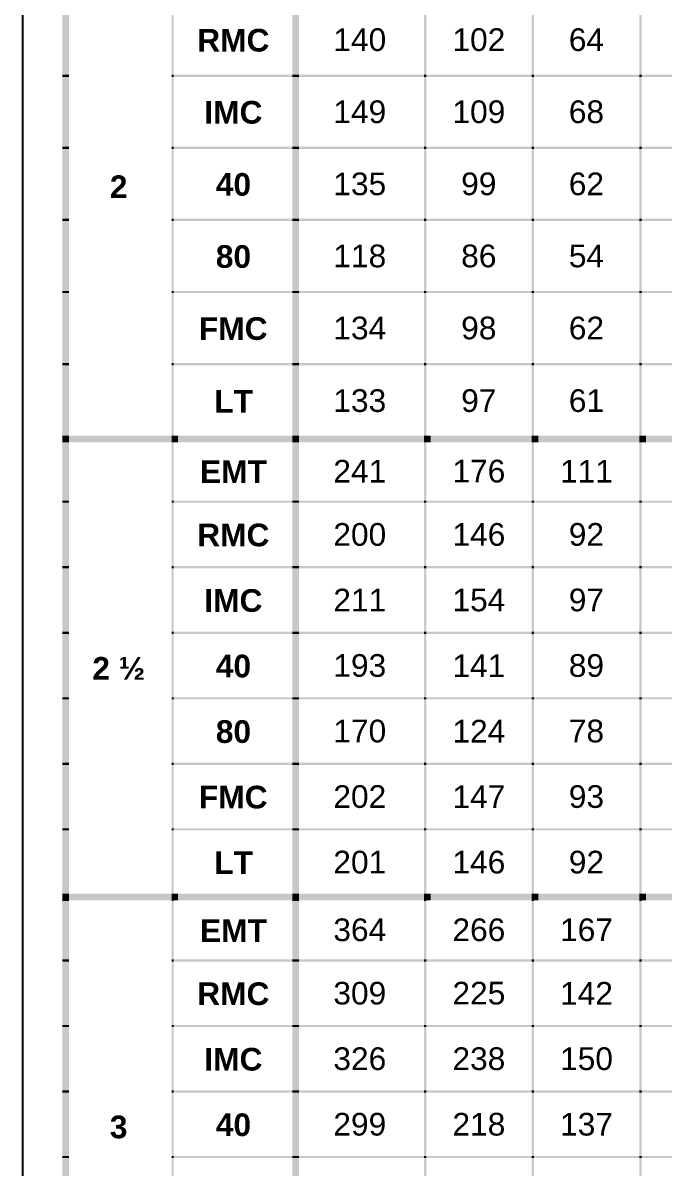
# Model space of a CAD drawing. Header units: inches. Extents: x 4293 to 10865, y -6935 to 441.
# Drawn here: x 5035.2 to 5176, y -421.3 to -169.7 of the extents above; entities that cross this region are included whole.
import ezdxf

# ---------------------------------------------------------------- set-up
doc = ezdxf.new("R2010")
doc.units = ezdxf.units.IN
doc.header["$MEASUREMENT"] = 0
doc.layers.get('Defpoints').update_dxf_attribs({"color": 104})
doc.layers.add('PDF_Text', color=7, linetype='Continuous', lineweight=35)
doc.styles.add('AUDIT_I_231223063723-0', font='arialbd.ttf')
doc.styles.add('PDF Arial', font='arial.ttf')

# ---------------------------------------------------------------- blocks, each defined once
blk = doc.blocks.new('A$C8dca8dff')
at = {"transparency": 33554610}
for points in [[(0, -7.8017), (0.02, -7.8017), (0, -8.015), (0.02, -8.015)], [(0.3333, -7.8017), (0.34, -7.8017), (0.3333, -8.015), (0.34, -8.015)], [(0.7017, -7.8017), (0.7217, -7.8017), (0.7017, -8.015), (0.7217, -8.015)], [(1.1033, -7.8017), (1.11, -7.8017), (1.1033, -8.015), (1.11, -8.015)], [(1.4317, -7.8017), (1.4383, -7.8017), (1.4317, -8.015), (1.4383, -8.015)], [(1.76, -7.8017), (1.7667, -7.8017), (1.76, -8.015), (1.7667, -8.015)], [(0, -8.015), (0.02, -8.015), (0, -8.0217), (0.02, -8.0217)], [(0, -8.0217), (0.02, -8.0217), (0, -8.235), (0.02, -8.235)], [(0.3333, -8.015), (0.34, -8.015), (0.3333, -8.0217), (0.34, -8.0217)], [(0.3333, -8.0217), (0.34, -8.0217), (0.3333, -8.235), (0.34, -8.235)], [(0.34, -8.015), (0.7017, -8.015), (0.34, -8.0217), (0.7017, -8.0217)], [(0.7017, -8.015), (0.7217, -8.015), (0.7017, -8.0217), (0.7217, -8.0217)], [(0.7017, -8.0217), (0.7217, -8.0217), (0.7017, -8.235), (0.7217, -8.235)], [(0.7217, -8.015), (1.1033, -8.015), (0.7217, -8.0217), (1.1033, -8.0217)], [(1.1033, -8.015), (1.11, -8.015), (1.1033, -8.0217), (1.11, -8.0217)], [(1.1033, -8.0217), (1.11, -8.0217), (1.1033, -8.235), (1.11, -8.235)], [(1.11, -8.015), (1.4317, -8.015), (1.11, -8.0217), (1.4317, -8.0217)], [(1.4317, -8.015), (1.4383, -8.015), (1.4317, -8.0217), (1.4383, -8.0217)], [(1.4317, -8.0217), (1.4383, -8.0217), (1.4317, -8.235), (1.4383, -8.235)], [(1.4383, -8.015), (1.76, -8.015), (1.4383, -8.0217), (1.76, -8.0217)], [(1.76, -8.015), (1.7667, -8.015), (1.76, -8.0217), (1.7667, -8.0217)], [(1.76, -8.0217), (1.7667, -8.0217), (1.76, -8.235), (1.7667, -8.235)], [(1.7667, -8.015), (2.0867, -8.015), (1.7667, -8.0217), (2.0867, -8.0217)], [(0, -8.235), (0.02, -8.235), (0, -8.2417), (0.02, -8.2417)], [(0, -8.2417), (0.02, -8.2417), (0, -8.455), (0.02, -8.455)], [(0.3333, -8.235), (0.34, -8.235), (0.3333, -8.2417), (0.34, -8.2417)], [(0.3333, -8.2417), (0.34, -8.2417), (0.3333, -8.455), (0.34, -8.455)], [(0.34, -8.235), (0.7017, -8.235), (0.34, -8.2417), (0.7017, -8.2417)], [(0.7017, -8.235), (0.7217, -8.235), (0.7017, -8.2417), (0.7217, -8.2417)], [(0.7017, -8.2417), (0.7217, -8.2417), (0.7017, -8.455), (0.7217, -8.455)], [(0.7217, -8.235), (1.1033, -8.235), (0.7217, -8.2417), (1.1033, -8.2417)], [(1.1033, -8.235), (1.11, -8.235), (1.1033, -8.2417), (1.11, -8.2417)], [(1.1033, -8.2417), (1.11, -8.2417), (1.1033, -8.455), (1.11, -8.455)], [(1.11, -8.235), (1.4317, -8.235), (1.11, -8.2417), (1.4317, -8.2417)], [(1.4317, -8.235), (1.4383, -8.235), (1.4317, -8.2417), (1.4383, -8.2417)], [(1.4317, -8.2417), (1.4383, -8.2417), (1.4317, -8.455), (1.4383, -8.455)], [(1.4383, -8.235), (1.76, -8.235), (1.4383, -8.2417), (1.76, -8.2417)], [(1.76, -8.235), (1.7667, -8.235), (1.76, -8.2417), (1.7667, -8.2417)], [(1.76, -8.2417), (1.7667, -8.2417), (1.76, -8.455), (1.7667, -8.455)], [(1.7667, -8.235), (2.0867, -8.235), (1.7667, -8.2417), (2.0867, -8.2417)], [(0, -8.455), (0.02, -8.455), (0, -8.4617), (0.02, -8.4617)], [(0.3333, -8.455), (0.34, -8.455), (0.3333, -8.4617), (0.34, -8.4617)], [(0.34, -8.455), (0.7017, -8.455), (0.34, -8.4617), (0.7017, -8.4617)], [(0.7017, -8.455), (0.7217, -8.455), (0.7017, -8.4617), (0.7217, -8.4617)], [(0.7217, -8.455), (1.1033, -8.455), (0.7217, -8.4617), (1.1033, -8.4617)], [(1.1033, -8.455), (1.11, -8.455), (1.1033, -8.4617), (1.11, -8.4617)], [(1.11, -8.455), (1.4317, -8.455), (1.11, -8.4617), (1.4317, -8.4617)], [(1.4317, -8.455), (1.4383, -8.455), (1.4317, -8.4617), (1.4383, -8.4617)], [(1.4383, -8.455), (1.76, -8.455), (1.4383, -8.4617), (1.76, -8.4617)], [(1.76, -8.455), (1.7667, -8.455), (1.76, -8.4617), (1.7667, -8.4617)], [(1.7667, -8.455), (2.0867, -8.455), (1.7667, -8.4617), (2.0867, -8.4617)], [(0, -8.4617), (0.02, -8.4617), (0, -8.675), (0.02, -8.675)], [(0.3333, -8.4617), (0.34, -8.4617), (0.3333, -8.675), (0.34, -8.675)], [(0.7017, -8.4617), (0.7217, -8.4617), (0.7017, -8.675), (0.7217, -8.675)], [(1.1033, -8.4617), (1.11, -8.4617), (1.1033, -8.675), (1.11, -8.675)], [(1.4317, -8.4617), (1.4383, -8.4617), (1.4317, -8.675), (1.4383, -8.675)], [(1.76, -8.4617), (1.7667, -8.4617), (1.76, -8.675), (1.7667, -8.675)], [(0, -8.675), (0.02, -8.675), (0, -8.6817), (0.02, -8.6817)], [(0, -8.6817), (0.02, -8.6817), (0, -8.895), (0.02, -8.895)], [(0.3333, -8.675), (0.34, -8.675), (0.3333, -8.6817), (0.34, -8.6817)], [(0.3333, -8.6817), (0.34, -8.6817), (0.3333, -8.895), (0.34, -8.895)], [(0.34, -8.675), (0.7017, -8.675), (0.34, -8.6817), (0.7017, -8.6817)], [(0.7017, -8.675), (0.7217, -8.675), (0.7017, -8.6817), (0.7217, -8.6817)], [(0.7017, -8.6817), (0.7217, -8.6817), (0.7017, -8.895), (0.7217, -8.895)], [(0.7217, -8.675), (1.1033, -8.675), (0.7217, -8.6817), (1.1033, -8.6817)], [(1.1033, -8.675), (1.11, -8.675), (1.1033, -8.6817), (1.11, -8.6817)], [(1.1033, -8.6817), (1.11, -8.6817), (1.1033, -8.895), (1.11, -8.895)], [(1.11, -8.675), (1.4317, -8.675), (1.11, -8.6817), (1.4317, -8.6817)], [(1.4317, -8.675), (1.4383, -8.675), (1.4317, -8.6817), (1.4383, -8.6817)], [(1.4317, -8.6817), (1.4383, -8.6817), (1.4317, -8.895), (1.4383, -8.895)], [(1.4383, -8.675), (1.76, -8.675), (1.4383, -8.6817), (1.76, -8.6817)], [(1.76, -8.675), (1.7667, -8.675), (1.76, -8.6817), (1.7667, -8.6817)], [(1.76, -8.6817), (1.7667, -8.6817), (1.76, -8.895), (1.7667, -8.895)], [(1.7667, -8.675), (2.0867, -8.675), (1.7667, -8.6817), (2.0867, -8.6817)], [(0, -8.895), (0.02, -8.895), (0, -8.9017), (0.02, -8.9017)], [(0, -8.9017), (0.02, -8.9017), (0, -9.1167), (0.02, -9.1167)], [(0.3333, -8.895), (0.34, -8.895), (0.3333, -8.9017), (0.34, -8.9017)], [(0.3333, -8.9017), (0.34, -8.9017), (0.3333, -9.1167), (0.34, -9.1167)], [(0.34, -8.895), (0.7017, -8.895), (0.34, -8.9017), (0.7017, -8.9017)], [(0.7017, -8.895), (0.7217, -8.895), (0.7017, -8.9017), (0.7217, -8.9017)], [(0.7017, -8.9017), (0.7217, -8.9017), (0.7017, -9.1167), (0.7217, -9.1167)], [(0.7217, -8.895), (1.1033, -8.895), (0.7217, -8.9017), (1.1033, -8.9017)], [(1.1033, -8.895), (1.11, -8.895), (1.1033, -8.9017), (1.11, -8.9017)], [(1.1033, -8.9017), (1.11, -8.9017), (1.1033, -9.1167), (1.11, -9.1167)], [(1.11, -8.895), (1.4317, -8.895), (1.11, -8.9017), (1.4317, -8.9017)], [(1.4317, -8.895), (1.4383, -8.895), (1.4317, -8.9017), (1.4383, -8.9017)], [(1.4317, -8.9017), (1.4383, -8.9017), (1.4317, -9.1167), (1.4383, -9.1167)], [(1.4383, -8.895), (1.76, -8.895), (1.4383, -8.9017), (1.76, -8.9017)], [(1.76, -8.895), (1.7667, -8.895), (1.76, -8.9017), (1.7667, -8.9017)], [(1.76, -8.9017), (1.7667, -8.9017), (1.76, -9.1167), (1.7667, -9.1167)], [(1.7667, -8.895), (2.0867, -8.895), (1.7667, -8.9017), (2.0867, -8.9017)], [(0, -9.1167), (0.02, -9.1167), (0, -9.1367), (0.02, -9.1367)], [(0, -9.1167), (0.02, -9.1167), (0, -9.1367), (0.02, -9.1367)], [(0.02, -9.1167), (0.3333, -9.1167), (0.02, -9.1367), (0.3333, -9.1367)], [(0.3333, -9.1167), (0.3533, -9.1167), (0.3333, -9.1367), (0.3533, -9.1367)], [(0.3533, -9.1167), (0.7017, -9.1167), (0.3533, -9.1367), (0.7017, -9.1367)], [(0.7017, -9.1167), (0.7217, -9.1167), (0.7017, -9.1367), (0.7217, -9.1367)], [(0.7217, -9.1167), (1.1033, -9.1167), (0.7217, -9.1367), (1.1033, -9.1367)], [(1.1033, -9.1167), (1.1233, -9.1167), (1.1033, -9.1367), (1.1233, -9.1367)], [(1.1233, -9.1167), (1.4317, -9.1167), (1.1233, -9.1367), (1.4317, -9.1367)], [(1.4317, -9.1167), (1.4517, -9.1167), (1.4317, -9.1367), (1.4517, -9.1367)], [(1.4517, -9.1167), (1.76, -9.1167), (1.4517, -9.1367), (1.76, -9.1367)], [(1.76, -9.1167), (1.78, -9.1167), (1.76, -9.1367), (1.78, -9.1367)], [(1.78, -9.1167), (2.0867, -9.1167), (1.78, -9.1367), (2.0867, -9.1367)], [(0, -9.1367), (0.02, -9.1367), (0, -9.315), (0.02, -9.315)], [(0.3333, -9.1367), (0.34, -9.1367), (0.3333, -9.315), (0.34, -9.315)], [(0.7017, -9.1367), (0.7217, -9.1367), (0.7017, -9.315), (0.7217, -9.315)], [(1.1033, -9.1367), (1.11, -9.1367), (1.1033, -9.315), (1.11, -9.315)], [(1.4317, -9.1367), (1.4383, -9.1367), (1.4317, -9.315), (1.4383, -9.315)], [(1.76, -9.1367), (1.7667, -9.1367), (1.76, -9.315), (1.7667, -9.315)], [(0, -9.315), (0.02, -9.315), (0, -9.3217), (0.02, -9.3217)], [(0, -9.3217), (0.02, -9.3217), (0, -9.515), (0.02, -9.515)], [(0.3333, -9.315), (0.34, -9.315), (0.3333, -9.3217), (0.34, -9.3217)], [(0.3333, -9.3217), (0.34, -9.3217), (0.3333, -9.515), (0.34, -9.515)], [(0.34, -9.315), (0.7017, -9.315), (0.34, -9.3217), (0.7017, -9.3217)], [(0.7017, -9.315), (0.7217, -9.315), (0.7017, -9.3217), (0.7217, -9.3217)], [(0.7017, -9.3217), (0.7217, -9.3217), (0.7017, -9.515), (0.7217, -9.515)], [(0.7217, -9.315), (1.1033, -9.315), (0.7217, -9.3217), (1.1033, -9.3217)], [(1.1033, -9.315), (1.11, -9.315), (1.1033, -9.3217), (1.11, -9.3217)], [(1.1033, -9.3217), (1.11, -9.3217), (1.1033, -9.515), (1.11, -9.515)], [(1.11, -9.315), (1.4317, -9.315), (1.11, -9.3217), (1.4317, -9.3217)], [(1.4317, -9.315), (1.4383, -9.315), (1.4317, -9.3217), (1.4383, -9.3217)], [(1.4317, -9.3217), (1.4383, -9.3217), (1.4317, -9.515), (1.4383, -9.515)], [(1.4383, -9.315), (1.76, -9.315), (1.4383, -9.3217), (1.76, -9.3217)], [(1.76, -9.315), (1.7667, -9.315), (1.76, -9.3217), (1.7667, -9.3217)], [(1.76, -9.3217), (1.7667, -9.3217), (1.76, -9.515), (1.7667, -9.515)], [(1.7667, -9.315), (2.0867, -9.315), (1.7667, -9.3217), (2.0867, -9.3217)], [(0, -9.515), (0.02, -9.515), (0, -9.5217), (0.02, -9.5217)], [(0, -9.5217), (0.02, -9.5217), (0, -9.715), (0.02, -9.715)], [(0.3333, -9.515), (0.34, -9.515), (0.3333, -9.5217), (0.34, -9.5217)], [(0.3333, -9.5217), (0.34, -9.5217), (0.3333, -9.715), (0.34, -9.715)], [(0.34, -9.515), (0.7017, -9.515), (0.34, -9.5217), (0.7017, -9.5217)], [(0.7017, -9.515), (0.7217, -9.515), (0.7017, -9.5217), (0.7217, -9.5217)], [(0.7017, -9.5217), (0.7217, -9.5217), (0.7017, -9.715), (0.7217, -9.715)], [(0.7217, -9.515), (1.1033, -9.515), (0.7217, -9.5217), (1.1033, -9.5217)], [(1.1033, -9.515), (1.11, -9.515), (1.1033, -9.5217), (1.11, -9.5217)], [(1.1033, -9.5217), (1.11, -9.5217), (1.1033, -9.715), (1.11, -9.715)], [(1.11, -9.515), (1.4317, -9.515), (1.11, -9.5217), (1.4317, -9.5217)], [(1.4317, -9.515), (1.4383, -9.515), (1.4317, -9.5217), (1.4383, -9.5217)], [(1.4317, -9.5217), (1.4383, -9.5217), (1.4317, -9.715), (1.4383, -9.715)], [(1.4383, -9.515), (1.76, -9.515), (1.4383, -9.5217), (1.76, -9.5217)], [(1.76, -9.515), (1.7667, -9.515), (1.76, -9.5217), (1.7667, -9.5217)], [(1.76, -9.5217), (1.7667, -9.5217), (1.76, -9.715), (1.7667, -9.715)], [(1.7667, -9.515), (2.0867, -9.515), (1.7667, -9.5217), (2.0867, -9.5217)], [(0, -9.715), (0.02, -9.715), (0, -9.7217), (0.02, -9.7217)], [(0.3333, -9.715), (0.34, -9.715), (0.3333, -9.7217), (0.34, -9.7217)], [(0.34, -9.715), (0.7017, -9.715), (0.34, -9.7217), (0.7017, -9.7217)], [(0.7017, -9.715), (0.7217, -9.715), (0.7017, -9.7217), (0.7217, -9.7217)], [(0.7217, -9.715), (1.1033, -9.715), (0.7217, -9.7217), (1.1033, -9.7217)], [(1.1033, -9.715), (1.11, -9.715), (1.1033, -9.7217), (1.11, -9.7217)], [(1.11, -9.715), (1.4317, -9.715), (1.11, -9.7217), (1.4317, -9.7217)], [(1.4317, -9.715), (1.4383, -9.715), (1.4317, -9.7217), (1.4383, -9.7217)], [(1.4383, -9.715), (1.76, -9.715), (1.4383, -9.7217), (1.76, -9.7217)], [(1.76, -9.715), (1.7667, -9.715), (1.76, -9.7217), (1.7667, -9.7217)], [(1.7667, -9.715), (2.0867, -9.715), (1.7667, -9.7217), (2.0867, -9.7217)], [(0, -9.7217), (0.02, -9.7217), (0, -9.915), (0.02, -9.915)], [(0.3333, -9.7217), (0.34, -9.7217), (0.3333, -9.915), (0.34, -9.915)], [(0.7017, -9.7217), (0.7217, -9.7217), (0.7017, -9.915), (0.7217, -9.915)], [(1.1033, -9.7217), (1.11, -9.7217), (1.1033, -9.915), (1.11, -9.915)], [(1.4317, -9.7217), (1.4383, -9.7217), (1.4317, -9.915), (1.4383, -9.915)], [(1.76, -9.7217), (1.7667, -9.7217), (1.76, -9.915), (1.7667, -9.915)], [(0, -9.915), (0.02, -9.915), (0, -9.9217), (0.02, -9.9217)], [(0, -9.9217), (0.02, -9.9217), (0, -10.115), (0.02, -10.115)], [(0.3333, -9.915), (0.34, -9.915), (0.3333, -9.9217), (0.34, -9.9217)], [(0.3333, -9.9217), (0.34, -9.9217), (0.3333, -10.115), (0.34, -10.115)], [(0.34, -9.915), (0.7017, -9.915), (0.34, -9.9217), (0.7017, -9.9217)], [(0.7017, -9.915), (0.7217, -9.915), (0.7017, -9.9217), (0.7217, -9.9217)], [(0.7017, -9.9217), (0.7217, -9.9217), (0.7017, -10.115), (0.7217, -10.115)], [(0.7217, -9.915), (1.1033, -9.915), (0.7217, -9.9217), (1.1033, -9.9217)], [(1.1033, -9.915), (1.11, -9.915), (1.1033, -9.9217), (1.11, -9.9217)], [(1.1033, -9.9217), (1.11, -9.9217), (1.1033, -10.115), (1.11, -10.115)], [(1.11, -9.915), (1.4317, -9.915), (1.11, -9.9217), (1.4317, -9.9217)], [(1.4317, -9.915), (1.4383, -9.915), (1.4317, -9.9217), (1.4383, -9.9217)], [(1.4317, -9.9217), (1.4383, -9.9217), (1.4317, -10.115), (1.4383, -10.115)], [(1.4383, -9.915), (1.76, -9.915), (1.4383, -9.9217), (1.76, -9.9217)], [(1.76, -9.915), (1.7667, -9.915), (1.76, -9.9217), (1.7667, -9.9217)], [(1.76, -9.9217), (1.7667, -9.9217), (1.76, -10.115), (1.7667, -10.115)], [(1.7667, -9.915), (2.0867, -9.915), (1.7667, -9.9217), (2.0867, -9.9217)], [(0, -10.115), (0.02, -10.115), (0, -10.1217), (0.02, -10.1217)], [(0, -10.1217), (0.02, -10.1217), (0, -10.315), (0.02, -10.315)], [(0.3333, -10.115), (0.34, -10.115), (0.3333, -10.1217), (0.34, -10.1217)], [(0.3333, -10.1217), (0.34, -10.1217), (0.3333, -10.315), (0.34, -10.315)], [(0.34, -10.115), (0.7017, -10.115), (0.34, -10.1217), (0.7017, -10.1217)], [(0.7017, -10.115), (0.7217, -10.115), (0.7017, -10.1217), (0.7217, -10.1217)], [(0.7017, -10.1217), (0.7217, -10.1217), (0.7017, -10.315), (0.7217, -10.315)], [(0.7217, -10.115), (1.1033, -10.115), (0.7217, -10.1217), (1.1033, -10.1217)], [(1.1033, -10.115), (1.11, -10.115), (1.1033, -10.1217), (1.11, -10.1217)], [(1.1033, -10.1217), (1.11, -10.1217), (1.1033, -10.315), (1.11, -10.315)], [(1.11, -10.115), (1.4317, -10.115), (1.11, -10.1217), (1.4317, -10.1217)], [(1.4317, -10.115), (1.4383, -10.115), (1.4317, -10.1217), (1.4383, -10.1217)], [(1.4317, -10.1217), (1.4383, -10.1217), (1.4317, -10.315), (1.4383, -10.315)], [(1.4383, -10.115), (1.76, -10.115), (1.4383, -10.1217), (1.76, -10.1217)], [(1.76, -10.115), (1.7667, -10.115), (1.76, -10.1217), (1.7667, -10.1217)], [(1.76, -10.1217), (1.7667, -10.1217), (1.76, -10.315), (1.7667, -10.315)], [(1.7667, -10.115), (2.0867, -10.115), (1.7667, -10.1217), (2.0867, -10.1217)], [(0, -10.315), (0.02, -10.315), (0, -10.3217), (0.02, -10.3217)], [(0, -10.3217), (0.02, -10.3217), (0, -10.515), (0.02, -10.515)], [(0.3333, -10.315), (0.34, -10.315), (0.3333, -10.3217), (0.34, -10.3217)], [(0.3333, -10.3217), (0.34, -10.3217), (0.3333, -10.515), (0.34, -10.515)], [(0.34, -10.315), (0.7017, -10.315), (0.34, -10.3217), (0.7017, -10.3217)], [(0.7017, -10.315), (0.7217, -10.315), (0.7017, -10.3217), (0.7217, -10.3217)], [(0.7017, -10.3217), (0.7217, -10.3217), (0.7017, -10.515), (0.7217, -10.515)], [(0.7217, -10.315), (1.1033, -10.315), (0.7217, -10.3217), (1.1033, -10.3217)], [(1.1033, -10.315), (1.11, -10.315), (1.1033, -10.3217), (1.11, -10.3217)], [(1.1033, -10.3217), (1.11, -10.3217), (1.1033, -10.515), (1.11, -10.515)], [(1.11, -10.315), (1.4317, -10.315), (1.11, -10.3217), (1.4317, -10.3217)], [(1.4317, -10.315), (1.4383, -10.315), (1.4317, -10.3217), (1.4383, -10.3217)], [(1.4317, -10.3217), (1.4383, -10.3217), (1.4317, -10.515), (1.4383, -10.515)], [(1.4383, -10.315), (1.76, -10.315), (1.4383, -10.3217), (1.76, -10.3217)], [(1.76, -10.315), (1.7667, -10.315), (1.76, -10.3217), (1.7667, -10.3217)], [(1.76, -10.3217), (1.7667, -10.3217), (1.76, -10.515), (1.7667, -10.515)], [(1.7667, -10.315), (2.0867, -10.315), (1.7667, -10.3217), (2.0867, -10.3217)], [(0, -10.515), (0.02, -10.515), (0, -10.5367), (0.02, -10.5367)], [(0.02, -10.515), (0.3333, -10.515), (0.02, -10.535), (0.3333, -10.535)], [(0.3333, -10.515), (0.3533, -10.515), (0.3333, -10.535), (0.3533, -10.535)], [(0.3533, -10.515), (0.7017, -10.515), (0.3533, -10.535), (0.7017, -10.535)], [(0.7017, -10.515), (0.7217, -10.515), (0.7017, -10.5367), (0.7217, -10.5367)], [(0.7217, -10.515), (1.1033, -10.515), (0.7217, -10.535), (1.1033, -10.535)], [(1.1033, -10.515), (1.1233, -10.515), (1.1033, -10.535), (1.1233, -10.535)], [(1.1233, -10.515), (1.4317, -10.515), (1.1233, -10.535), (1.4317, -10.535)], [(1.4317, -10.515), (1.4517, -10.515), (1.4317, -10.535), (1.4517, -10.535)], [(1.4517, -10.515), (1.76, -10.515), (1.4517, -10.535), (1.76, -10.535)], [(1.76, -10.515), (1.78, -10.515), (1.76, -10.535), (1.78, -10.535)], [(1.78, -10.515), (2.0867, -10.515), (1.78, -10.535), (2.0867, -10.535)], [(0, -10.5367), (0.02, -10.5367), (0, -10.715), (0.02, -10.715)], [(0.3333, -10.535), (0.34, -10.535), (0.3333, -10.5367), (0.34, -10.5367)], [(0.3333, -10.5367), (0.34, -10.5367), (0.3333, -10.715), (0.34, -10.715)], [(0.7017, -10.5367), (0.7217, -10.5367), (0.7017, -10.715), (0.7217, -10.715)], [(1.1033, -10.535), (1.11, -10.535), (1.1033, -10.5367), (1.11, -10.5367)], [(1.1033, -10.5367), (1.11, -10.5367), (1.1033, -10.715), (1.11, -10.715)], [(1.4317, -10.535), (1.4383, -10.535), (1.4317, -10.5367), (1.4383, -10.5367)], [(1.4317, -10.5367), (1.4383, -10.5367), (1.4317, -10.715), (1.4383, -10.715)], [(1.76, -10.535), (1.7667, -10.535), (1.76, -10.5367), (1.7667, -10.5367)], [(1.76, -10.5367), (1.7667, -10.5367), (1.76, -10.715), (1.7667, -10.715)], [(0, -10.715), (0.02, -10.715), (0, -10.7217), (0.02, -10.7217)], [(0, -10.7217), (0.02, -10.7217), (0, -10.915), (0.02, -10.915)], [(0.3333, -10.715), (0.34, -10.715), (0.3333, -10.7217), (0.34, -10.7217)], [(0.3333, -10.7217), (0.34, -10.7217), (0.3333, -10.915), (0.34, -10.915)], [(0.34, -10.715), (0.7017, -10.715), (0.34, -10.7217), (0.7017, -10.7217)], [(0.7017, -10.715), (0.7217, -10.715), (0.7017, -10.7217), (0.7217, -10.7217)], [(0.7017, -10.7217), (0.7217, -10.7217), (0.7017, -10.915), (0.7217, -10.915)], [(0.7217, -10.715), (1.1033, -10.715), (0.7217, -10.7217), (1.1033, -10.7217)], [(1.1033, -10.715), (1.11, -10.715), (1.1033, -10.7217), (1.11, -10.7217)], [(1.1033, -10.7217), (1.11, -10.7217), (1.1033, -10.915), (1.11, -10.915)], [(1.11, -10.715), (1.4317, -10.715), (1.11, -10.7217), (1.4317, -10.7217)], [(1.4317, -10.715), (1.4383, -10.715), (1.4317, -10.7217), (1.4383, -10.7217)], [(1.4317, -10.7217), (1.4383, -10.7217), (1.4317, -10.915), (1.4383, -10.915)], [(1.4383, -10.715), (1.76, -10.715), (1.4383, -10.7217), (1.76, -10.7217)], [(1.76, -10.715), (1.7667, -10.715), (1.76, -10.7217), (1.7667, -10.7217)], [(1.76, -10.7217), (1.7667, -10.7217), (1.76, -10.915), (1.7667, -10.915)], [(1.7667, -10.715), (2.0867, -10.715), (1.7667, -10.7217), (2.0867, -10.7217)], [(0, -10.915), (0.02, -10.915), (0, -10.9217), (0.02, -10.9217)], [(0, -10.9217), (0.02, -10.9217), (0, -11.115), (0.02, -11.115)], [(0.3333, -10.915), (0.34, -10.915), (0.3333, -10.9217), (0.34, -10.9217)], [(0.3333, -10.9217), (0.34, -10.9217), (0.3333, -11.115), (0.34, -11.115)], [(0.34, -10.915), (0.7017, -10.915), (0.34, -10.9217), (0.7017, -10.9217)], [(0.7017, -10.915), (0.7217, -10.915), (0.7017, -10.9217), (0.7217, -10.9217)], [(0.7017, -10.9217), (0.7217, -10.9217), (0.7017, -11.115), (0.7217, -11.115)], [(0.7217, -10.915), (1.1033, -10.915), (0.7217, -10.9217), (1.1033, -10.9217)], [(1.1033, -10.915), (1.11, -10.915), (1.1033, -10.9217), (1.11, -10.9217)], [(1.1033, -10.9217), (1.11, -10.9217), (1.1033, -11.115), (1.11, -11.115)], [(1.11, -10.915), (1.4317, -10.915), (1.11, -10.9217), (1.4317, -10.9217)], [(1.4317, -10.915), (1.4383, -10.915), (1.4317, -10.9217), (1.4383, -10.9217)], [(1.4317, -10.9217), (1.4383, -10.9217), (1.4317, -11.115), (1.4383, -11.115)], [(1.4383, -10.915), (1.76, -10.915), (1.4383, -10.9217), (1.76, -10.9217)], [(1.76, -10.915), (1.7667, -10.915), (1.76, -10.9217), (1.7667, -10.9217)], [(1.76, -10.9217), (1.7667, -10.9217), (1.76, -11.115), (1.7667, -11.115)], [(1.7667, -10.915), (2.0867, -10.915), (1.7667, -10.9217), (2.0867, -10.9217)], [(0, -11.115), (0.02, -11.115), (0, -11.1217), (0.02, -11.1217)], [(0, -11.1217), (0.02, -11.1217), (0, -11.315), (0.02, -11.315)], [(0.3333, -11.115), (0.34, -11.115), (0.3333, -11.1217), (0.34, -11.1217)], [(0.3333, -11.1217), (0.34, -11.1217), (0.3333, -11.315), (0.34, -11.315)], [(0.34, -11.115), (0.7017, -11.115), (0.34, -11.1217), (0.7017, -11.1217)], [(0.7017, -11.115), (0.7217, -11.115), (0.7017, -11.1217), (0.7217, -11.1217)], [(0.7017, -11.1217), (0.7217, -11.1217), (0.7017, -11.315), (0.7217, -11.315)], [(0.7217, -11.115), (1.1033, -11.115), (0.7217, -11.1217), (1.1033, -11.1217)], [(1.1033, -11.115), (1.11, -11.115), (1.1033, -11.1217), (1.11, -11.1217)], [(1.1033, -11.1217), (1.11, -11.1217), (1.1033, -11.315), (1.11, -11.315)], [(1.11, -11.115), (1.4317, -11.115), (1.11, -11.1217), (1.4317, -11.1217)], [(1.4317, -11.115), (1.4383, -11.115), (1.4317, -11.1217), (1.4383, -11.1217)], [(1.4317, -11.1217), (1.4383, -11.1217), (1.4317, -11.315), (1.4383, -11.315)], [(1.4383, -11.115), (1.76, -11.115), (1.4383, -11.1217), (1.76, -11.1217)], [(1.76, -11.115), (1.7667, -11.115), (1.76, -11.1217), (1.7667, -11.1217)], [(1.76, -11.1217), (1.7667, -11.1217), (1.76, -11.315), (1.7667, -11.315)], [(1.7667, -11.115), (2.0867, -11.115), (1.7667, -11.1217), (2.0867, -11.1217)], [(0, -11.315), (0.02, -11.315), (0, -11.3217), (0.02, -11.3217)], [(0, -11.3217), (0.02, -11.3217), (0, -11.515), (0.02, -11.515)], [(0.3333, -11.315), (0.34, -11.315), (0.3333, -11.3217), (0.34, -11.3217)], [(0.3333, -11.3217), (0.34, -11.3217), (0.3333, -11.515), (0.34, -11.515)], [(0.34, -11.315), (0.7017, -11.315), (0.34, -11.3217), (0.7017, -11.3217)], [(0.7017, -11.315), (0.7217, -11.315), (0.7017, -11.3217), (0.7217, -11.3217)], [(0.7017, -11.3217), (0.7217, -11.3217), (0.7017, -11.515), (0.7217, -11.515)], [(0.7217, -11.315), (1.1033, -11.315), (0.7217, -11.3217), (1.1033, -11.3217)], [(1.1033, -11.315), (1.11, -11.315), (1.1033, -11.3217), (1.11, -11.3217)], [(1.1033, -11.3217), (1.11, -11.3217), (1.1033, -11.515), (1.11, -11.515)], [(1.11, -11.315), (1.4317, -11.315), (1.11, -11.3217), (1.4317, -11.3217)], [(1.4317, -11.315), (1.4383, -11.315), (1.4317, -11.3217), (1.4383, -11.3217)], [(1.4317, -11.3217), (1.4383, -11.3217), (1.4317, -11.515), (1.4383, -11.515)], [(1.4383, -11.315), (1.76, -11.315), (1.4383, -11.3217), (1.76, -11.3217)], [(1.76, -11.315), (1.7667, -11.315), (1.76, -11.3217), (1.7667, -11.3217)], [(1.76, -11.3217), (1.7667, -11.3217), (1.76, -11.515), (1.7667, -11.515)], [(1.7667, -11.315), (2.0867, -11.315), (1.7667, -11.3217), (2.0867, -11.3217)]]:
    blk.add_solid(points, dxfattribs=at)
at = {"char_height": 0.0692, "attachment_point": 4}
for s, insert, style in [('RMC', (0.4116, -7.9104), 'AUDIT_I_231223063723-0'), ('140', (0.8267, -7.9087), 'PDF Arial'), ('102', (1.19, -7.9087), 'PDF Arial'), ('64', (1.5449, -7.9087), 'PDF Arial'), ('IMC', (0.4333, -8.1304), 'AUDIT_I_231223063723-0'), ('149', (0.8267, -8.1287), 'PDF Arial'), ('109', (1.19, -8.1287), 'PDF Arial'), ('68', (1.5449, -8.1287), 'PDF Arial'), ('40', (0.4683, -8.3505), 'AUDIT_I_231223063723-0'), ('135', (0.8267, -8.3488), 'PDF Arial'), ('99', (1.2166, -8.3488), 'PDF Arial'), ('62', (1.5449, -8.3488), 'PDF Arial'), ('2', (0.145, -8.3571), 'AUDIT_I_231223063723-0'), ('80', (0.4683, -8.5705), 'AUDIT_I_231223063723-0'), ('118', (0.8267, -8.5688), 'PDF Arial'), ('86', (1.2166, -8.5688), 'PDF Arial'), ('54', (1.5449, -8.5688), 'PDF Arial'), ('FMC', (0.4167, -8.7904), 'AUDIT_I_231223063723-0'), ('134', (0.8267, -8.7887), 'PDF Arial'), ('98', (1.2166, -8.7887), 'PDF Arial'), ('62', (1.5449, -8.7887), 'PDF Arial'), ('LT', (0.4633, -9.012), 'AUDIT_I_231223063723-0'), ('133', (0.8267, -9.0103), 'PDF Arial'), ('97', (1.2166, -9.0103), 'PDF Arial'), ('61', (1.5449, -9.0103), 'PDF Arial'), ('241', (0.8267, -9.2254), 'PDF Arial'), ('176', (1.19, -9.2254), 'PDF Arial'), ('111', (1.5183, -9.2254), 'PDF Arial'), ('EMT', (0.42, -9.2271), 'AUDIT_I_231223063723-0'), ('RMC', (0.4116, -9.4204), 'AUDIT_I_231223063723-0'), ('200', (0.8267, -9.4187), 'PDF Arial'), ('146', (1.19, -9.4187), 'PDF Arial'), ('92', (1.5449, -9.4187), 'PDF Arial'), ('IMC', (0.4333, -9.6204), 'AUDIT_I_231223063723-0'), ('211', (0.8267, -9.6187), 'PDF Arial'), ('154', (1.19, -9.6187), 'PDF Arial'), ('97', (1.5449, -9.6187), 'PDF Arial'), ('40', (0.4683, -9.8204), 'AUDIT_I_231223063723-0'), ('193', (0.8267, -9.8187), 'PDF Arial'), ('141', (1.19, -9.8187), 'PDF Arial'), ('89', (1.5449, -9.8187), 'PDF Arial'), ('2 ½', (0.0917, -9.8271), 'AUDIT_I_231223063723-0'), ('80', (0.4683, -10.0204), 'AUDIT_I_231223063723-0'), ('170', (0.8267, -10.0187), 'PDF Arial'), ('124', (1.19, -10.0187), 'PDF Arial'), ('78', (1.5449, -10.0187), 'PDF Arial'), ('FMC', (0.4167, -10.2204), 'AUDIT_I_231223063723-0'), ('202', (0.8267, -10.2187), 'PDF Arial'), ('147', (1.19, -10.2187), 'PDF Arial'), ('93', (1.5449, -10.2187), 'PDF Arial'), ('LT', (0.4633, -10.4204), 'AUDIT_I_231223063723-0'), ('201', (0.8267, -10.4188), 'PDF Arial'), ('146', (1.19, -10.4188), 'PDF Arial'), ('92', (1.5449, -10.4188), 'PDF Arial'), ('364', (0.8267, -10.6254), 'PDF Arial'), ('266', (1.19, -10.6254), 'PDF Arial'), ('167', (1.5183, -10.6254), 'PDF Arial'), ('EMT', (0.42, -10.6271), 'AUDIT_I_231223063723-0'), ('RMC', (0.4116, -10.8204), 'AUDIT_I_231223063723-0'), ('309', (0.8267, -10.8188), 'PDF Arial'), ('225', (1.19, -10.8188), 'PDF Arial'), ('142', (1.5183, -10.8188), 'PDF Arial'), ('IMC', (0.4333, -11.0205), 'AUDIT_I_231223063723-0'), ('326', (0.8267, -11.0188), 'PDF Arial'), ('238', (1.19, -11.0188), 'PDF Arial'), ('150', (1.5183, -11.0188), 'PDF Arial'), ('40', (0.4683, -11.2205), 'AUDIT_I_231223063723-0'), ('299', (0.8267, -11.2188), 'PDF Arial'), ('218', (1.19, -11.2188), 'PDF Arial'), ('137', (1.5183, -11.2188), 'PDF Arial'), ('3', (0.145, -11.2271), 'AUDIT_I_231223063723-0')]:
    blk.add_mtext(s, dxfattribs=dict(at, insert=insert, style=style))

msp = doc.modelspace()

# ---------------------------------------------------------------- linework, layer by layer
at = {"layer": 'Defpoints', "color": 2}
msp.add_lwpolyline([(5035.23, 405.14), (6147.14, 405.14), (6147.14, -675.94), (5035.23, -675.94)], close=True, dxfattribs=at)

# ---------------------------------------------------------------- block references
at = {"layer": 'PDF_Text', "xscale": 72, "yscale": 72, "zscale": 72}
msp.add_blockref('A$C8dca8dff', (5043.88, 396.03), dxfattribs=at)

doc.saveas('drawing.dxf')
